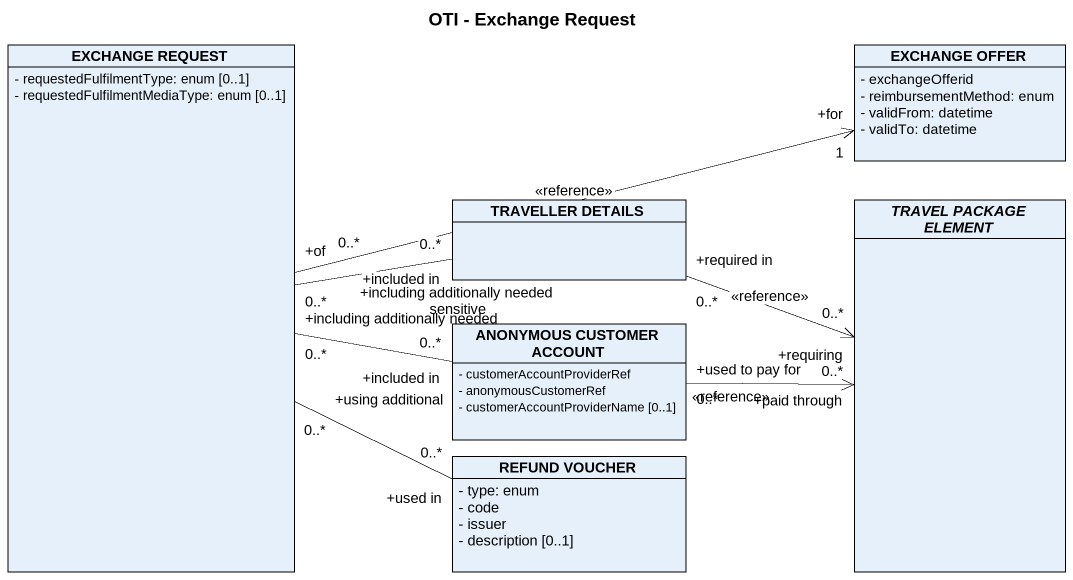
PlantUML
@startuml
title OTI - Exchange Request
hide circle
hide empty members
skinparam classAttributeIconSize 0
class "EXCHANGE REQUEST" as EXCHANGE_REQUEST {
  - requestedFulfilmentType: enum [0..1]
  - requestedFulfilmentMediaType: enum [0..1]
}
class "EXCHANGE OFFER" as EXCHANGE_OFFER {
  - exchangeOfferid
  - reimbursementMethod: enum
  - validFrom: datetime
  - validTo: datetime
}
class "TRAVELLER DETAILS" as TRAVELLER_DETAILS
abstract class "TRAVEL PACKAGE ELEMENT" as TRAVEL_PACKAGE_ELEMENT
class "ANONYMOUS CUSTOMER ACCOUNT" as ANONYMOUS_CUSTOMER_ACCOUNT {
  - customerAccountProviderRef
  - anonymousCustomerRef
  - customerAccountProviderName [0..1]
}
class "REFUND VOUCHER" as REFUND_VOUCHER {
  - type: enum
  - code
  - issuer
  - description [0..1]
}
EXCHANGE_REQUEST "+of\n0..*" -right-> "+for\n1" EXCHANGE_OFFER : <<reference>>
TRAVELLER_DETAILS "+included in\n0..*" -left- "+including additionally needed sensitive\n0..*" EXCHANGE_REQUEST
TRAVEL_PACKAGE_ELEMENT "+requiring\n0..*" <-left- "+required in\n0..*" TRAVELLER_DETAILS : <<reference>>
TRAVEL_PACKAGE_ELEMENT "+paid through\n0..*" <-left- "+used to pay for\n0..*" ANONYMOUS_CUSTOMER_ACCOUNT : <<reference>>
ANONYMOUS_CUSTOMER_ACCOUNT "+included in\n0..*" -left- "+including additionally needed\n0..*" EXCHANGE_REQUEST
REFUND_VOUCHER "+used in\n0..*" -left- "+using additional\n0..*" EXCHANGE_REQUEST
@enduml
